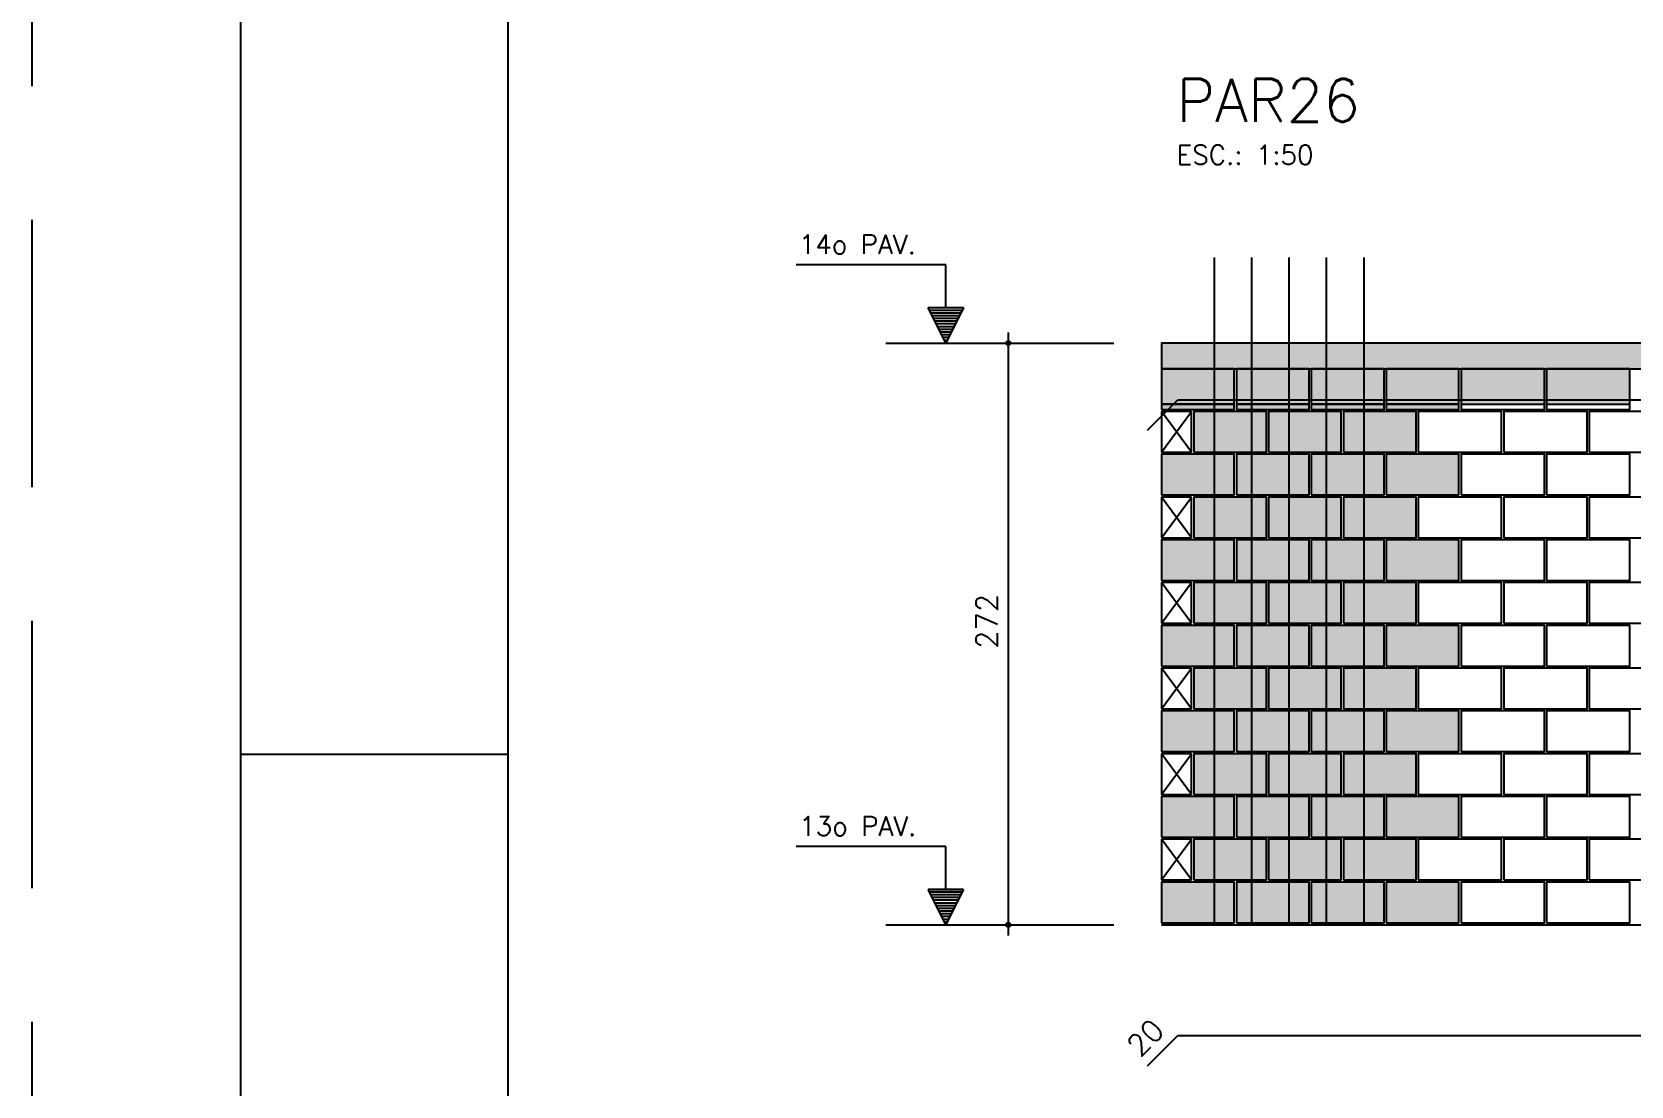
# Model space of a CAD drawing. Extents: x -1 to 122, y -1 to 61.
# Drawn here: x -1.06 to 13.89, y 26.7 to 36.56 of the extents above; entities that cross this region are included whole.
import ezdxf

# ---------------------------------------------------------------- set-up
doc = ezdxf.new("R2010")
doc.units = 0
doc.header["$MEASUREMENT"] = 0
doc.linetypes.add('HIDDEN', pattern=[0.375, 0.25, -0.125])
doc.layers.get('0').update_dxf_attribs({"linetype": 'CONTINUOUS'})
doc.layers.get('Defpoints').update_dxf_attribs({"linetype": 'CONTINUOUS'})
for name, color, linetype in [('ARQ_FOLHA', 7, 'CONTINUOUS'), ('PENA_01', 1, 'CONTINUOUS'), ('PENA_02', 2, 'CONTINUOUS'), ('PENA_03', 3, 'CONTINUOUS'), ('PENA_05', 5, 'CONTINUOUS'), ('PENA_06', 6, 'CONTINUOUS'), ('PENA_09', 254, 'CONTINUOUS'), ('PENA_11', 252, 'CONTINUOUS'), ('PENA_21', 100, 'CONTINUOUS')]:
    doc.layers.add(name, color=color, linetype=linetype)
doc.styles.get("Standard").update_dxf_attribs({"font": 'ROMANS.SHX'})

# ---------------------------------------------------------------- blocks, each defined once
blk = doc.blocks.new('FOLHA A1+1 - 1102 X 594')
at = {"layer": 'ARQ_FOLHA', "color": 1}
blk.add_line((-1164, 297), (-1189, 297), dxfattribs=at)
for points in [[(-1189, 0), (0, 0), (0, 594), (-1189, 594)], [(-1164, 10), (-10, 10), (-10, 584), (-1164, 584)]]:
    blk.add_lwpolyline(points, close=True, dxfattribs=at)
at = {"layer": 'Defpoints', "color": 8, "linetype": 'HIDDEN', "ltscale": 100}
blk.add_lwpolyline([(-1208.5, 609.5), (-1208.5, -15.5), (19.5, -15.5), (19.5, 609.5)], close=True, dxfattribs=at)

msp = doc.modelspace()

# ---------------------------------------------------------------- linework, layer by layer
at = {"layer": 'PENA_01', "linetype": 'Continuous'}
for p, q in [((6.922858, 33.646575), (9.053721, 33.646575)), ((9.501214, 33.076575), (10.181214, 33.076575)), ((10.201214, 33.076575), (10.881214, 33.076575)), ((10.901214, 33.076575), (11.581214, 33.076575)), ((11.601214, 33.076575), (12.281214, 33.076575)), ((12.301214, 33.076575), (13.081214, 33.076575)), ((13.101214, 33.076575), (13.881214, 33.076575)), ((6.922858, 28.206575), (9.053721, 28.206575))]:
    msp.add_line(p, q, dxfattribs=at)
at = {"layer": 'PENA_02', "linetype": 'Continuous'}
for p, q in [((9.781214, 33.006575), (9.501214, 33.006575)), ((9.501214, 33.006575), (9.501214, 32.626575)), ((9.781214, 32.626575), (9.781214, 33.006575)), ((9.501214, 32.626575), (9.781214, 32.626575)), ((9.781214, 32.206575), (9.501214, 32.206575)), ((9.501214, 32.206575), (9.501214, 31.826575)), ((9.781214, 31.826575), (9.781214, 32.206575)), ((9.501214, 31.826575), (9.781214, 31.826575)), ((9.781214, 31.406575), (9.501214, 31.406575)), ((9.501214, 31.406575), (9.501214, 31.026575)), ((9.781214, 31.026575), (9.781214, 31.406575)), ((9.501214, 31.026575), (9.781214, 31.026575)), ((9.781214, 30.606575), (9.501214, 30.606575)), ((9.501214, 30.606575), (9.501214, 30.226575)), ((9.781214, 30.226575), (9.781214, 30.606575)), ((9.501214, 30.226575), (9.781214, 30.226575)), ((9.781214, 29.806575), (9.501214, 29.806575)), ((9.501214, 29.806575), (9.501214, 29.426575)), ((9.781214, 29.426575), (9.781214, 29.806575)), ((9.501214, 29.426575), (9.781214, 29.426575)), ((9.781214, 29.006575), (9.501214, 29.006575)), ((9.501214, 29.006575), (9.501214, 28.626575)), ((9.781214, 28.626575), (9.781214, 29.006575)), ((9.501214, 28.626575), (9.781214, 28.626575)), ((9.501214, 28.206575), (31.281214, 28.206575))]:
    msp.add_line(p, q, dxfattribs=at)
for points in [[(9.501214, 33.406575), (31.281214, 33.406575), (31.281214, 33.646575), (9.501214, 33.646575), (9.501214, 33.406575)], [(9.501214, 33.026575), (10.181214, 33.026575), (10.181214, 33.406575), (9.501214, 33.406575), (9.501214, 33.026575)], [(10.201214, 33.026575), (10.881214, 33.026575), (10.881214, 33.406575), (10.201214, 33.406575), (10.201214, 33.026575)], [(10.901214, 33.026575), (11.581214, 33.026575), (11.581214, 33.406575), (10.901214, 33.406575), (10.901214, 33.026575)], [(11.601214, 33.026575), (12.281214, 33.026575), (12.281214, 33.406575), (11.601214, 33.406575), (11.601214, 33.026575)], [(12.301214, 33.026575), (13.081214, 33.026575), (13.081214, 33.406575), (12.301214, 33.406575), (12.301214, 33.026575)], [(13.101214, 33.026575), (13.881214, 33.026575), (13.881214, 33.406575), (13.101214, 33.406575), (13.101214, 33.026575)], [(9.801214, 32.626575), (10.481214, 32.626575), (10.481214, 33.006575), (9.801214, 33.006575), (9.801214, 32.626575)], [(10.501214, 32.626575), (11.181214, 32.626575), (11.181214, 33.006575), (10.501214, 33.006575), (10.501214, 32.626575)], [(11.201214, 32.626575), (11.881214, 32.626575), (11.881214, 33.006575), (11.201214, 33.006575), (11.201214, 32.626575)], [(11.901214, 32.626575), (12.681214, 32.626575), (12.681214, 33.006575), (11.901214, 33.006575), (11.901214, 32.626575)], [(12.701214, 32.626575), (13.481214, 32.626575), (13.481214, 33.006575), (12.701214, 33.006575), (12.701214, 32.626575)], [(13.501214, 32.626575), (14.281214, 32.626575), (14.281214, 33.006575), (13.501214, 33.006575), (13.501214, 32.626575)], [(9.501214, 32.226575), (10.181214, 32.226575), (10.181214, 32.606575), (9.501214, 32.606575), (9.501214, 32.226575)], [(10.201214, 32.226575), (10.881214, 32.226575), (10.881214, 32.606575), (10.201214, 32.606575), (10.201214, 32.226575)], [(10.901214, 32.226575), (11.581214, 32.226575), (11.581214, 32.606575), (10.901214, 32.606575), (10.901214, 32.226575)], [(11.601214, 32.226575), (12.281214, 32.226575), (12.281214, 32.606575), (11.601214, 32.606575), (11.601214, 32.226575)], [(12.301214, 32.226575), (13.081214, 32.226575), (13.081214, 32.606575), (12.301214, 32.606575), (12.301214, 32.226575)], [(13.101214, 32.226575), (13.881214, 32.226575), (13.881214, 32.606575), (13.101214, 32.606575), (13.101214, 32.226575)], [(9.801214, 31.826575), (10.481214, 31.826575), (10.481214, 32.206575), (9.801214, 32.206575), (9.801214, 31.826575)], [(10.501214, 31.826575), (11.181214, 31.826575), (11.181214, 32.206575), (10.501214, 32.206575), (10.501214, 31.826575)], [(11.201214, 31.826575), (11.881214, 31.826575), (11.881214, 32.206575), (11.201214, 32.206575), (11.201214, 31.826575)], [(11.901214, 31.826575), (12.681214, 31.826575), (12.681214, 32.206575), (11.901214, 32.206575), (11.901214, 31.826575)], [(12.701214, 31.826575), (13.481214, 31.826575), (13.481214, 32.206575), (12.701214, 32.206575), (12.701214, 31.826575)], [(13.501214, 31.826575), (14.281214, 31.826575), (14.281214, 32.206575), (13.501214, 32.206575), (13.501214, 31.826575)], [(9.501214, 31.426575), (10.181214, 31.426575), (10.181214, 31.806575), (9.501214, 31.806575), (9.501214, 31.426575)], [(10.201214, 31.426575), (10.881214, 31.426575), (10.881214, 31.806575), (10.201214, 31.806575), (10.201214, 31.426575)], [(10.901214, 31.426575), (11.581214, 31.426575), (11.581214, 31.806575), (10.901214, 31.806575), (10.901214, 31.426575)], [(11.601214, 31.426575), (12.281214, 31.426575), (12.281214, 31.806575), (11.601214, 31.806575), (11.601214, 31.426575)], [(12.301214, 31.426575), (13.081214, 31.426575), (13.081214, 31.806575), (12.301214, 31.806575), (12.301214, 31.426575)], [(13.101214, 31.426575), (13.881214, 31.426575), (13.881214, 31.806575), (13.101214, 31.806575), (13.101214, 31.426575)], [(9.801214, 31.026575), (10.481214, 31.026575), (10.481214, 31.406575), (9.801214, 31.406575), (9.801214, 31.026575)], [(10.501214, 31.026575), (11.181214, 31.026575), (11.181214, 31.406575), (10.501214, 31.406575), (10.501214, 31.026575)], [(11.201214, 31.026575), (11.881214, 31.026575), (11.881214, 31.406575), (11.201214, 31.406575), (11.201214, 31.026575)], [(11.901214, 31.026575), (12.681214, 31.026575), (12.681214, 31.406575), (11.901214, 31.406575), (11.901214, 31.026575)], [(12.701214, 31.026575), (13.481214, 31.026575), (13.481214, 31.406575), (12.701214, 31.406575), (12.701214, 31.026575)], [(13.501214, 31.026575), (14.281214, 31.026575), (14.281214, 31.406575), (13.501214, 31.406575), (13.501214, 31.026575)], [(9.501214, 30.626575), (10.181214, 30.626575), (10.181214, 31.006575), (9.501214, 31.006575), (9.501214, 30.626575)], [(10.201214, 30.626575), (10.881214, 30.626575), (10.881214, 31.006575), (10.201214, 31.006575), (10.201214, 30.626575)], [(10.901214, 30.626575), (11.581214, 30.626575), (11.581214, 31.006575), (10.901214, 31.006575), (10.901214, 30.626575)], [(11.601214, 30.626575), (12.281214, 30.626575), (12.281214, 31.006575), (11.601214, 31.006575), (11.601214, 30.626575)], [(12.301214, 30.626575), (13.081214, 30.626575), (13.081214, 31.006575), (12.301214, 31.006575), (12.301214, 30.626575)], [(13.101214, 30.626575), (13.881214, 30.626575), (13.881214, 31.006575), (13.101214, 31.006575), (13.101214, 30.626575)], [(9.801214, 30.226575), (10.481214, 30.226575), (10.481214, 30.606575), (9.801214, 30.606575), (9.801214, 30.226575)], [(10.501214, 30.226575), (11.181214, 30.226575), (11.181214, 30.606575), (10.501214, 30.606575), (10.501214, 30.226575)], [(11.201214, 30.226575), (11.881214, 30.226575), (11.881214, 30.606575), (11.201214, 30.606575), (11.201214, 30.226575)], [(11.901214, 30.226575), (12.681214, 30.226575), (12.681214, 30.606575), (11.901214, 30.606575), (11.901214, 30.226575)], [(12.701214, 30.226575), (13.481214, 30.226575), (13.481214, 30.606575), (12.701214, 30.606575), (12.701214, 30.226575)], [(13.501214, 30.226575), (14.281214, 30.226575), (14.281214, 30.606575), (13.501214, 30.606575), (13.501214, 30.226575)], [(9.501214, 29.826575), (10.181214, 29.826575), (10.181214, 30.206575), (9.501214, 30.206575), (9.501214, 29.826575)], [(10.201214, 29.826575), (10.881214, 29.826575), (10.881214, 30.206575), (10.201214, 30.206575), (10.201214, 29.826575)], [(10.901214, 29.826575), (11.581214, 29.826575), (11.581214, 30.206575), (10.901214, 30.206575), (10.901214, 29.826575)], [(11.601214, 29.826575), (12.281214, 29.826575), (12.281214, 30.206575), (11.601214, 30.206575), (11.601214, 29.826575)], [(12.301214, 29.826575), (13.081214, 29.826575), (13.081214, 30.206575), (12.301214, 30.206575), (12.301214, 29.826575)], [(13.101214, 29.826575), (13.881214, 29.826575), (13.881214, 30.206575), (13.101214, 30.206575), (13.101214, 29.826575)], [(9.801214, 29.426575), (10.481214, 29.426575), (10.481214, 29.806575), (9.801214, 29.806575), (9.801214, 29.426575)], [(10.501214, 29.426575), (11.181214, 29.426575), (11.181214, 29.806575), (10.501214, 29.806575), (10.501214, 29.426575)], [(11.201214, 29.426575), (11.881214, 29.426575), (11.881214, 29.806575), (11.201214, 29.806575), (11.201214, 29.426575)], [(11.901214, 29.426575), (12.681214, 29.426575), (12.681214, 29.806575), (11.901214, 29.806575), (11.901214, 29.426575)], [(12.701214, 29.426575), (13.481214, 29.426575), (13.481214, 29.806575), (12.701214, 29.806575), (12.701214, 29.426575)], [(13.501214, 29.426575), (14.281214, 29.426575), (14.281214, 29.806575), (13.501214, 29.806575), (13.501214, 29.426575)], [(9.501214, 29.026575), (10.181214, 29.026575), (10.181214, 29.406575), (9.501214, 29.406575), (9.501214, 29.026575)], [(10.201214, 29.026575), (10.881214, 29.026575), (10.881214, 29.406575), (10.201214, 29.406575), (10.201214, 29.026575)], [(10.901214, 29.026575), (11.581214, 29.026575), (11.581214, 29.406575), (10.901214, 29.406575), (10.901214, 29.026575)], [(11.601214, 29.026575), (12.281214, 29.026575), (12.281214, 29.406575), (11.601214, 29.406575), (11.601214, 29.026575)], [(12.301214, 29.026575), (13.081214, 29.026575), (13.081214, 29.406575), (12.301214, 29.406575), (12.301214, 29.026575)], [(13.101214, 29.026575), (13.881214, 29.026575), (13.881214, 29.406575), (13.101214, 29.406575), (13.101214, 29.026575)], [(9.801214, 28.626575), (10.481214, 28.626575), (10.481214, 29.006575), (9.801214, 29.006575), (9.801214, 28.626575)], [(10.501214, 28.626575), (11.181214, 28.626575), (11.181214, 29.006575), (10.501214, 29.006575), (10.501214, 28.626575)], [(11.201214, 28.626575), (11.881214, 28.626575), (11.881214, 29.006575), (11.201214, 29.006575), (11.201214, 28.626575)], [(11.901214, 28.626575), (12.681214, 28.626575), (12.681214, 29.006575), (11.901214, 29.006575), (11.901214, 28.626575)], [(12.701214, 28.626575), (13.481214, 28.626575), (13.481214, 29.006575), (12.701214, 29.006575), (12.701214, 28.626575)], [(13.501214, 28.626575), (14.281214, 28.626575), (14.281214, 29.006575), (13.501214, 29.006575), (13.501214, 28.626575)], [(9.501214, 28.226575), (10.181214, 28.226575), (10.181214, 28.606575), (9.501214, 28.606575), (9.501214, 28.226575)], [(10.201214, 28.226575), (10.881214, 28.226575), (10.881214, 28.606575), (10.201214, 28.606575), (10.201214, 28.226575)], [(10.901214, 28.226575), (11.581214, 28.226575), (11.581214, 28.606575), (10.901214, 28.606575), (10.901214, 28.226575)], [(11.601214, 28.226575), (12.281214, 28.226575), (12.281214, 28.606575), (11.601214, 28.606575), (11.601214, 28.226575)], [(12.301214, 28.226575), (13.081214, 28.226575), (13.081214, 28.606575), (12.301214, 28.606575), (12.301214, 28.226575)], [(13.101214, 28.226575), (13.881214, 28.226575), (13.881214, 28.606575), (13.101214, 28.606575), (13.101214, 28.226575)]]:
    msp.add_lwpolyline(points, dxfattribs=at)
for centre, radius in [((8.069004, 33.646575), 0.02), ((8.069004, 33.646575), 0.01), ((8.069004, 28.206575), 0.02), ((8.069004, 28.206575), 0.01)]:
    msp.add_circle(centre, radius, dxfattribs=at)
at = {"layer": 'PENA_03', "linetype": 'Continuous'}
for p, q in [((7.481856, 34.378441), (6.081856, 34.378441)), ((7.481856, 33.978441), (7.481856, 34.378441)), ((7.483256, 33.978441), (7.483256, 34.379841)), ((7.482556, 33.646575), (7.316624, 33.978441)), ((7.316624, 33.978441), (7.481856, 33.978441)), ((7.482556, 33.649697), (7.31888, 33.977049)), ((7.646232, 33.977049), (7.31888, 33.977049)), ((7.635725, 33.952913), (7.329387, 33.952913)), ((7.648489, 33.978441), (7.482556, 33.646575)), ((7.646232, 33.97705), (7.482556, 33.649697)), ((7.483256, 33.978441), (7.648489, 33.978441)), ((7.622961, 33.927385), (7.342152, 33.927385)), ((7.610197, 33.901857), (7.354916, 33.901857)), ((7.597432, 33.876329), (7.36768, 33.876329)), ((7.584668, 33.8508), (7.380444, 33.8508)), ((7.571904, 33.825272), (7.393208, 33.825272)), ((7.55914, 33.799744), (7.405972, 33.799744)), ((7.546376, 33.774216), (7.418736, 33.774216)), ((7.533612, 33.748688), (7.4315, 33.748688)), ((7.520848, 33.72316), (7.444264, 33.72316)), ((7.508084, 33.697631), (7.457028, 33.697631)), ((7.49532, 33.672103), (7.469792, 33.672103)), ((8.069004, 28.106043), (8.069004, 33.746575)), ((9.501214, 32.626575), (9.781214, 33.006575)), ((9.781214, 32.626575), (9.501214, 33.006575)), ((9.501214, 31.826575), (9.781214, 32.206575)), ((9.781214, 31.826575), (9.501214, 32.206575)), ((9.501214, 31.026575), (9.781214, 31.406575)), ((9.781214, 31.026575), (9.501214, 31.406575)), ((9.501214, 30.226575), (9.781214, 30.606575)), ((9.781214, 30.226575), (9.501214, 30.606575)), ((9.501214, 29.426575), (9.781214, 29.806575)), ((9.781214, 29.426575), (9.501214, 29.806575)), ((7.481856, 28.938441), (6.081856, 28.938441)), ((7.481856, 28.538441), (7.481856, 28.938441)), ((7.483256, 28.538441), (7.483256, 28.939841)), ((9.501214, 28.626575), (9.781214, 29.006575)), ((9.781214, 28.626575), (9.501214, 29.006575)), ((7.482556, 28.206575), (7.316624, 28.538441)), ((7.316624, 28.538441), (7.481856, 28.538441)), ((7.482556, 28.209697), (7.31888, 28.537049)), ((7.646232, 28.537049), (7.31888, 28.537049)), ((7.635725, 28.512913), (7.329387, 28.512913)), ((7.622961, 28.487385), (7.342152, 28.487385)), ((7.610197, 28.461857), (7.354916, 28.461857)), ((7.597432, 28.436329), (7.36768, 28.436329)), ((7.648489, 28.538441), (7.482556, 28.206575)), ((7.646232, 28.53705), (7.482556, 28.209697)), ((7.483256, 28.538441), (7.648489, 28.538441)), ((7.584668, 28.4108), (7.380444, 28.4108)), ((7.571904, 28.385272), (7.393208, 28.385272)), ((7.55914, 28.359744), (7.405972, 28.359744)), ((7.546376, 28.334216), (7.418736, 28.334216)), ((7.533612, 28.308688), (7.4315, 28.308688)), ((7.520848, 28.28316), (7.444264, 28.28316)), ((7.508084, 28.257631), (7.457028, 28.257631)), ((7.49532, 28.232103), (7.469792, 28.232103))]:
    msp.add_line(p, q, dxfattribs=at)
at = {"layer": 'PENA_05', "linetype": 'Continuous'}
for p, q in [((9.369401, 32.833003), (9.652244, 33.115846)), ((9.652244, 33.115846), (21.327232, 33.116271)), ((9.369401, 26.889384), (9.652244, 27.172227)), ((9.652244, 27.172227), (21.327232, 27.172652))]:
    msp.add_line(p, q, dxfattribs=at)
for points in [[(9.991214, 34.446575), (9.991214, 28.206575)], [(10.341214, 34.446575), (10.341214, 28.206575)], [(10.691214, 34.446575), (10.691214, 28.206575)], [(11.041214, 34.446575), (11.041214, 28.206575)], [(11.391214, 34.446575), (11.391214, 28.206575)]]:
    msp.add_lwpolyline(points, dxfattribs=at)
at = {"layer": 'PENA_09', "linetype": 'Continuous'}
for points in [[(9.501214, 33.076575), (10.181214, 33.076575), (10.181214, 33.406575), (9.501214, 33.406575), (9.501214, 33.076575)], [(10.201214, 33.076575), (10.881214, 33.076575), (10.881214, 33.406575), (10.201214, 33.406575), (10.201214, 33.076575)], [(10.901214, 33.076575), (11.581214, 33.076575), (11.581214, 33.406575), (10.901214, 33.406575), (10.901214, 33.076575)], [(11.601214, 33.076575), (12.281214, 33.076575), (12.281214, 33.406575), (11.601214, 33.406575), (11.601214, 33.076575)], [(12.301214, 33.076575), (13.081214, 33.076575), (13.081214, 33.406575), (12.301214, 33.406575), (12.301214, 33.076575)], [(13.101214, 33.076575), (13.881214, 33.076575), (13.881214, 33.406575), (13.101214, 33.406575), (13.101214, 33.076575)]]:
    msp.add_lwpolyline(points, dxfattribs=at)
for points in [[(9.501214, 33.076575), (10.181214, 33.076575), (10.181214, 33.406575)], [(9.501214, 33.076575), (10.181214, 33.406575), (9.501214, 33.406575)], [(9.501214, 33.076575), (9.501214, 33.406575), (9.501214, 33.076575)], [(10.201214, 33.076575), (10.881214, 33.076575), (10.881214, 33.406575)], [(10.201214, 33.076575), (10.881214, 33.406575), (10.201214, 33.406575)], [(10.201214, 33.076575), (10.201214, 33.406575), (10.201214, 33.076575)], [(10.901214, 33.076575), (11.581214, 33.076575), (11.581214, 33.406575)], [(10.901214, 33.076575), (11.581214, 33.406575), (10.901214, 33.406575)], [(10.901214, 33.076575), (10.901214, 33.406575), (10.901214, 33.076575)], [(11.601214, 33.076575), (12.281214, 33.076575), (12.281214, 33.406575)], [(11.601214, 33.076575), (12.281214, 33.406575), (11.601214, 33.406575)], [(11.601214, 33.076575), (11.601214, 33.406575), (11.601214, 33.076575)], [(12.301214, 33.076575), (13.081214, 33.076575), (13.081214, 33.406575)], [(12.301214, 33.076575), (13.081214, 33.406575), (12.301214, 33.406575)], [(12.301214, 33.076575), (12.301214, 33.406575), (12.301214, 33.076575)], [(13.101214, 33.076575), (13.881214, 33.076575), (13.881214, 33.406575)], [(13.101214, 33.076575), (13.881214, 33.406575), (13.101214, 33.406575)], [(13.101214, 33.076575), (13.101214, 33.406575), (13.101214, 33.076575)]]:
    msp.add_solid(points, dxfattribs=at)
at = {"layer": 'PENA_11', "linetype": 'Continuous'}
for points in [[(9.501214, 33.406575), (31.281214, 33.406575), (31.281214, 33.646575)], [(9.501214, 33.406575), (31.281214, 33.646575), (9.501214, 33.646575)], [(9.501214, 33.406575), (9.501214, 33.646575), (9.501214, 33.406575)]]:
    msp.add_solid(points, dxfattribs=at)
at = {"layer": 'PENA_21', "linetype": 'Continuous'}
for points in [[(9.501214, 33.026575), (10.181214, 33.026575), (10.181214, 33.076575), (9.501214, 33.076575), (9.501214, 33.026575)], [(10.201214, 33.026575), (10.881214, 33.026575), (10.881214, 33.076575), (10.201214, 33.076575), (10.201214, 33.026575)], [(10.901214, 33.026575), (11.581214, 33.026575), (11.581214, 33.076575), (10.901214, 33.076575), (10.901214, 33.026575)], [(11.601214, 33.026575), (12.281214, 33.026575), (12.281214, 33.076575), (11.601214, 33.076575), (11.601214, 33.026575)], [(9.801214, 32.626575), (10.481214, 32.626575), (10.481214, 33.006575), (9.801214, 33.006575), (9.801214, 32.626575)], [(10.501214, 32.626575), (11.181214, 32.626575), (11.181214, 33.006575), (10.501214, 33.006575), (10.501214, 32.626575)], [(11.201214, 32.626575), (11.881214, 32.626575), (11.881214, 33.006575), (11.201214, 33.006575), (11.201214, 32.626575)], [(9.501214, 32.226575), (10.181214, 32.226575), (10.181214, 32.606575), (9.501214, 32.606575), (9.501214, 32.226575)], [(10.201214, 32.226575), (10.881214, 32.226575), (10.881214, 32.606575), (10.201214, 32.606575), (10.201214, 32.226575)], [(10.901214, 32.226575), (11.581214, 32.226575), (11.581214, 32.606575), (10.901214, 32.606575), (10.901214, 32.226575)], [(11.601214, 32.226575), (12.281214, 32.226575), (12.281214, 32.606575), (11.601214, 32.606575), (11.601214, 32.226575)], [(9.801214, 31.826575), (10.481214, 31.826575), (10.481214, 32.206575), (9.801214, 32.206575), (9.801214, 31.826575)], [(10.501214, 31.826575), (11.181214, 31.826575), (11.181214, 32.206575), (10.501214, 32.206575), (10.501214, 31.826575)], [(11.201214, 31.826575), (11.881214, 31.826575), (11.881214, 32.206575), (11.201214, 32.206575), (11.201214, 31.826575)], [(9.501214, 31.426575), (10.181214, 31.426575), (10.181214, 31.806575), (9.501214, 31.806575), (9.501214, 31.426575)], [(10.201214, 31.426575), (10.881214, 31.426575), (10.881214, 31.806575), (10.201214, 31.806575), (10.201214, 31.426575)], [(10.901214, 31.426575), (11.581214, 31.426575), (11.581214, 31.806575), (10.901214, 31.806575), (10.901214, 31.426575)], [(11.601214, 31.426575), (12.281214, 31.426575), (12.281214, 31.806575), (11.601214, 31.806575), (11.601214, 31.426575)], [(9.801214, 31.026575), (10.481214, 31.026575), (10.481214, 31.406575), (9.801214, 31.406575), (9.801214, 31.026575)], [(10.501214, 31.026575), (11.181214, 31.026575), (11.181214, 31.406575), (10.501214, 31.406575), (10.501214, 31.026575)], [(11.201214, 31.026575), (11.881214, 31.026575), (11.881214, 31.406575), (11.201214, 31.406575), (11.201214, 31.026575)], [(9.501214, 30.626575), (10.181214, 30.626575), (10.181214, 31.006575), (9.501214, 31.006575), (9.501214, 30.626575)], [(10.201214, 30.626575), (10.881214, 30.626575), (10.881214, 31.006575), (10.201214, 31.006575), (10.201214, 30.626575)], [(10.901214, 30.626575), (11.581214, 30.626575), (11.581214, 31.006575), (10.901214, 31.006575), (10.901214, 30.626575)], [(11.601214, 30.626575), (12.281214, 30.626575), (12.281214, 31.006575), (11.601214, 31.006575), (11.601214, 30.626575)], [(9.801214, 30.226575), (10.481214, 30.226575), (10.481214, 30.606575), (9.801214, 30.606575), (9.801214, 30.226575)], [(10.501214, 30.226575), (11.181214, 30.226575), (11.181214, 30.606575), (10.501214, 30.606575), (10.501214, 30.226575)], [(11.201214, 30.226575), (11.881214, 30.226575), (11.881214, 30.606575), (11.201214, 30.606575), (11.201214, 30.226575)], [(9.501214, 29.826575), (10.181214, 29.826575), (10.181214, 30.206575), (9.501214, 30.206575), (9.501214, 29.826575)], [(10.201214, 29.826575), (10.881214, 29.826575), (10.881214, 30.206575), (10.201214, 30.206575), (10.201214, 29.826575)], [(10.901214, 29.826575), (11.581214, 29.826575), (11.581214, 30.206575), (10.901214, 30.206575), (10.901214, 29.826575)], [(11.601214, 29.826575), (12.281214, 29.826575), (12.281214, 30.206575), (11.601214, 30.206575), (11.601214, 29.826575)], [(9.801214, 29.426575), (10.481214, 29.426575), (10.481214, 29.806575), (9.801214, 29.806575), (9.801214, 29.426575)], [(10.501214, 29.426575), (11.181214, 29.426575), (11.181214, 29.806575), (10.501214, 29.806575), (10.501214, 29.426575)], [(11.201214, 29.426575), (11.881214, 29.426575), (11.881214, 29.806575), (11.201214, 29.806575), (11.201214, 29.426575)], [(9.501214, 29.026575), (10.181214, 29.026575), (10.181214, 29.406575), (9.501214, 29.406575), (9.501214, 29.026575)], [(10.201214, 29.026575), (10.881214, 29.026575), (10.881214, 29.406575), (10.201214, 29.406575), (10.201214, 29.026575)], [(10.901214, 29.026575), (11.581214, 29.026575), (11.581214, 29.406575), (10.901214, 29.406575), (10.901214, 29.026575)], [(11.601214, 29.026575), (12.281214, 29.026575), (12.281214, 29.406575), (11.601214, 29.406575), (11.601214, 29.026575)], [(9.801214, 28.626575), (10.481214, 28.626575), (10.481214, 29.006575), (9.801214, 29.006575), (9.801214, 28.626575)], [(10.501214, 28.626575), (11.181214, 28.626575), (11.181214, 29.006575), (10.501214, 29.006575), (10.501214, 28.626575)], [(11.201214, 28.626575), (11.881214, 28.626575), (11.881214, 29.006575), (11.201214, 29.006575), (11.201214, 28.626575)], [(9.501214, 28.226575), (10.181214, 28.226575), (10.181214, 28.606575), (9.501214, 28.606575), (9.501214, 28.226575)], [(10.201214, 28.226575), (10.881214, 28.226575), (10.881214, 28.606575), (10.201214, 28.606575), (10.201214, 28.226575)], [(10.901214, 28.226575), (11.581214, 28.226575), (11.581214, 28.606575), (10.901214, 28.606575), (10.901214, 28.226575)], [(11.601214, 28.226575), (12.281214, 28.226575), (12.281214, 28.606575), (11.601214, 28.606575), (11.601214, 28.226575)]]:
    msp.add_lwpolyline(points, dxfattribs=at)
for points in [[(9.501214, 33.026575), (10.181214, 33.026575), (10.181214, 33.076575)], [(9.501214, 33.026575), (10.181214, 33.076575), (9.501214, 33.076575)], [(9.501214, 33.026575), (9.501214, 33.076575), (9.501214, 33.026575)], [(10.201214, 33.026575), (10.881214, 33.026575), (10.881214, 33.076575)], [(10.201214, 33.026575), (10.881214, 33.076575), (10.201214, 33.076575)], [(10.201214, 33.026575), (10.201214, 33.076575), (10.201214, 33.026575)], [(10.901214, 33.026575), (11.581214, 33.026575), (11.581214, 33.076575)], [(10.901214, 33.026575), (11.581214, 33.076575), (10.901214, 33.076575)], [(10.901214, 33.026575), (10.901214, 33.076575), (10.901214, 33.026575)], [(11.601214, 33.026575), (12.281214, 33.026575), (12.281214, 33.076575)], [(11.601214, 33.026575), (12.281214, 33.076575), (11.601214, 33.076575)], [(11.601214, 33.026575), (11.601214, 33.076575), (11.601214, 33.026575)], [(9.801214, 32.626575), (10.481214, 32.626575), (10.481214, 33.006575)], [(9.801214, 32.626575), (10.481214, 33.006575), (9.801214, 33.006575)], [(9.801214, 32.626575), (9.801214, 33.006575), (9.801214, 32.626575)], [(10.501214, 32.626575), (11.181214, 32.626575), (11.181214, 33.006575)], [(10.501214, 32.626575), (11.181214, 33.006575), (10.501214, 33.006575)], [(10.501214, 32.626575), (10.501214, 33.006575), (10.501214, 32.626575)], [(11.201214, 32.626575), (11.881214, 32.626575), (11.881214, 33.006575)], [(11.201214, 32.626575), (11.881214, 33.006575), (11.201214, 33.006575)], [(11.201214, 32.626575), (11.201214, 33.006575), (11.201214, 32.626575)], [(9.501214, 32.226575), (10.181214, 32.226575), (10.181214, 32.606575)], [(9.501214, 32.226575), (10.181214, 32.606575), (9.501214, 32.606575)], [(9.501214, 32.226575), (9.501214, 32.606575), (9.501214, 32.226575)], [(10.201214, 32.226575), (10.881214, 32.226575), (10.881214, 32.606575)], [(10.201214, 32.226575), (10.881214, 32.606575), (10.201214, 32.606575)], [(10.201214, 32.226575), (10.201214, 32.606575), (10.201214, 32.226575)], [(10.901214, 32.226575), (11.581214, 32.226575), (11.581214, 32.606575)], [(10.901214, 32.226575), (11.581214, 32.606575), (10.901214, 32.606575)], [(10.901214, 32.226575), (10.901214, 32.606575), (10.901214, 32.226575)], [(11.601214, 32.226575), (12.281214, 32.226575), (12.281214, 32.606575)], [(11.601214, 32.226575), (12.281214, 32.606575), (11.601214, 32.606575)], [(11.601214, 32.226575), (11.601214, 32.606575), (11.601214, 32.226575)], [(9.801214, 31.826575), (10.481214, 31.826575), (10.481214, 32.206575)], [(9.801214, 31.826575), (10.481214, 32.206575), (9.801214, 32.206575)], [(9.801214, 31.826575), (9.801214, 32.206575), (9.801214, 31.826575)], [(10.501214, 31.826575), (11.181214, 31.826575), (11.181214, 32.206575)], [(10.501214, 31.826575), (11.181214, 32.206575), (10.501214, 32.206575)], [(10.501214, 31.826575), (10.501214, 32.206575), (10.501214, 31.826575)], [(11.201214, 31.826575), (11.881214, 31.826575), (11.881214, 32.206575)], [(11.201214, 31.826575), (11.881214, 32.206575), (11.201214, 32.206575)], [(11.201214, 31.826575), (11.201214, 32.206575), (11.201214, 31.826575)], [(9.501214, 31.426575), (10.181214, 31.426575), (10.181214, 31.806575)], [(9.501214, 31.426575), (10.181214, 31.806575), (9.501214, 31.806575)], [(9.501214, 31.426575), (9.501214, 31.806575), (9.501214, 31.426575)], [(10.201214, 31.426575), (10.881214, 31.426575), (10.881214, 31.806575)], [(10.201214, 31.426575), (10.881214, 31.806575), (10.201214, 31.806575)], [(10.201214, 31.426575), (10.201214, 31.806575), (10.201214, 31.426575)], [(10.901214, 31.426575), (11.581214, 31.426575), (11.581214, 31.806575)], [(10.901214, 31.426575), (11.581214, 31.806575), (10.901214, 31.806575)], [(10.901214, 31.426575), (10.901214, 31.806575), (10.901214, 31.426575)], [(11.601214, 31.426575), (12.281214, 31.426575), (12.281214, 31.806575)], [(11.601214, 31.426575), (12.281214, 31.806575), (11.601214, 31.806575)], [(11.601214, 31.426575), (11.601214, 31.806575), (11.601214, 31.426575)], [(9.801214, 31.026575), (10.481214, 31.026575), (10.481214, 31.406575)], [(9.801214, 31.026575), (10.481214, 31.406575), (9.801214, 31.406575)], [(9.801214, 31.026575), (9.801214, 31.406575), (9.801214, 31.026575)], [(10.501214, 31.026575), (11.181214, 31.026575), (11.181214, 31.406575)], [(10.501214, 31.026575), (11.181214, 31.406575), (10.501214, 31.406575)], [(10.501214, 31.026575), (10.501214, 31.406575), (10.501214, 31.026575)], [(11.201214, 31.026575), (11.881214, 31.026575), (11.881214, 31.406575)], [(11.201214, 31.026575), (11.881214, 31.406575), (11.201214, 31.406575)], [(11.201214, 31.026575), (11.201214, 31.406575), (11.201214, 31.026575)], [(9.501214, 30.626575), (10.181214, 30.626575), (10.181214, 31.006575)], [(9.501214, 30.626575), (10.181214, 31.006575), (9.501214, 31.006575)], [(9.501214, 30.626575), (9.501214, 31.006575), (9.501214, 30.626575)], [(10.201214, 30.626575), (10.881214, 30.626575), (10.881214, 31.006575)], [(10.201214, 30.626575), (10.881214, 31.006575), (10.201214, 31.006575)], [(10.201214, 30.626575), (10.201214, 31.006575), (10.201214, 30.626575)], [(10.901214, 30.626575), (11.581214, 30.626575), (11.581214, 31.006575)], [(10.901214, 30.626575), (11.581214, 31.006575), (10.901214, 31.006575)], [(10.901214, 30.626575), (10.901214, 31.006575), (10.901214, 30.626575)], [(11.601214, 30.626575), (12.281214, 30.626575), (12.281214, 31.006575)], [(11.601214, 30.626575), (12.281214, 31.006575), (11.601214, 31.006575)], [(11.601214, 30.626575), (11.601214, 31.006575), (11.601214, 30.626575)], [(9.801214, 30.226575), (10.481214, 30.226575), (10.481214, 30.606575)], [(9.801214, 30.226575), (10.481214, 30.606575), (9.801214, 30.606575)], [(9.801214, 30.226575), (9.801214, 30.606575), (9.801214, 30.226575)], [(10.501214, 30.226575), (11.181214, 30.226575), (11.181214, 30.606575)], [(10.501214, 30.226575), (11.181214, 30.606575), (10.501214, 30.606575)], [(10.501214, 30.226575), (10.501214, 30.606575), (10.501214, 30.226575)], [(11.201214, 30.226575), (11.881214, 30.226575), (11.881214, 30.606575)], [(11.201214, 30.226575), (11.881214, 30.606575), (11.201214, 30.606575)], [(11.201214, 30.226575), (11.201214, 30.606575), (11.201214, 30.226575)], [(9.501214, 29.826575), (10.181214, 29.826575), (10.181214, 30.206575)], [(9.501214, 29.826575), (10.181214, 30.206575), (9.501214, 30.206575)], [(9.501214, 29.826575), (9.501214, 30.206575), (9.501214, 29.826575)], [(10.201214, 29.826575), (10.881214, 29.826575), (10.881214, 30.206575)], [(10.201214, 29.826575), (10.881214, 30.206575), (10.201214, 30.206575)], [(10.201214, 29.826575), (10.201214, 30.206575), (10.201214, 29.826575)], [(10.901214, 29.826575), (11.581214, 29.826575), (11.581214, 30.206575)], [(10.901214, 29.826575), (11.581214, 30.206575), (10.901214, 30.206575)], [(10.901214, 29.826575), (10.901214, 30.206575), (10.901214, 29.826575)], [(11.601214, 29.826575), (12.281214, 29.826575), (12.281214, 30.206575)], [(11.601214, 29.826575), (12.281214, 30.206575), (11.601214, 30.206575)], [(11.601214, 29.826575), (11.601214, 30.206575), (11.601214, 29.826575)], [(9.801214, 29.426575), (10.481214, 29.426575), (10.481214, 29.806575)], [(9.801214, 29.426575), (10.481214, 29.806575), (9.801214, 29.806575)], [(9.801214, 29.426575), (9.801214, 29.806575), (9.801214, 29.426575)], [(10.501214, 29.426575), (11.181214, 29.426575), (11.181214, 29.806575)], [(10.501214, 29.426575), (11.181214, 29.806575), (10.501214, 29.806575)], [(10.501214, 29.426575), (10.501214, 29.806575), (10.501214, 29.426575)], [(11.201214, 29.426575), (11.881214, 29.426575), (11.881214, 29.806575)], [(11.201214, 29.426575), (11.881214, 29.806575), (11.201214, 29.806575)], [(11.201214, 29.426575), (11.201214, 29.806575), (11.201214, 29.426575)], [(9.501214, 29.026575), (10.181214, 29.026575), (10.181214, 29.406575)], [(9.501214, 29.026575), (10.181214, 29.406575), (9.501214, 29.406575)], [(9.501214, 29.026575), (9.501214, 29.406575), (9.501214, 29.026575)], [(10.201214, 29.026575), (10.881214, 29.026575), (10.881214, 29.406575)], [(10.201214, 29.026575), (10.881214, 29.406575), (10.201214, 29.406575)], [(10.201214, 29.026575), (10.201214, 29.406575), (10.201214, 29.026575)], [(10.901214, 29.026575), (11.581214, 29.026575), (11.581214, 29.406575)], [(10.901214, 29.026575), (11.581214, 29.406575), (10.901214, 29.406575)], [(10.901214, 29.026575), (10.901214, 29.406575), (10.901214, 29.026575)], [(11.601214, 29.026575), (12.281214, 29.026575), (12.281214, 29.406575)], [(11.601214, 29.026575), (12.281214, 29.406575), (11.601214, 29.406575)], [(11.601214, 29.026575), (11.601214, 29.406575), (11.601214, 29.026575)], [(9.801214, 28.626575), (10.481214, 28.626575), (10.481214, 29.006575)], [(9.801214, 28.626575), (10.481214, 29.006575), (9.801214, 29.006575)], [(9.801214, 28.626575), (9.801214, 29.006575), (9.801214, 28.626575)], [(10.501214, 28.626575), (11.181214, 28.626575), (11.181214, 29.006575)], [(10.501214, 28.626575), (11.181214, 29.006575), (10.501214, 29.006575)], [(10.501214, 28.626575), (10.501214, 29.006575), (10.501214, 28.626575)], [(11.201214, 28.626575), (11.881214, 28.626575), (11.881214, 29.006575)], [(11.201214, 28.626575), (11.881214, 29.006575), (11.201214, 29.006575)], [(11.201214, 28.626575), (11.201214, 29.006575), (11.201214, 28.626575)], [(9.501214, 28.226575), (10.181214, 28.226575), (10.181214, 28.606575)], [(9.501214, 28.226575), (10.181214, 28.606575), (9.501214, 28.606575)], [(9.501214, 28.226575), (9.501214, 28.606575), (9.501214, 28.226575)], [(10.201214, 28.226575), (10.881214, 28.226575), (10.881214, 28.606575)], [(10.201214, 28.226575), (10.881214, 28.606575), (10.201214, 28.606575)], [(10.201214, 28.226575), (10.201214, 28.606575), (10.201214, 28.226575)], [(10.901214, 28.226575), (11.581214, 28.226575), (11.581214, 28.606575)], [(10.901214, 28.226575), (11.581214, 28.606575), (10.901214, 28.606575)], [(10.901214, 28.226575), (10.901214, 28.606575), (10.901214, 28.226575)], [(11.601214, 28.226575), (12.281214, 28.226575), (12.281214, 28.606575)], [(11.601214, 28.226575), (12.281214, 28.606575), (11.601214, 28.606575)], [(11.601214, 28.226575), (11.601214, 28.606575), (11.601214, 28.226575)]]:
    msp.add_solid(points, dxfattribs=at)

# ---------------------------------------------------------------- block references
at = {"xscale": 0.09999999999999938, "yscale": 0.09999999999999938, "zscale": 0.09999999999999938}
msp.add_blockref('FOLHA A1+1 - 1102 X 594', (119.786331, 0.100435), dxfattribs=at)

# ---------------------------------------------------------------- texts
at = {"layer": 'PENA_03', "linetype": 'Continuous'}
for s, p in [('ESC.: 1:50', (9.641214, 35.316575)), ('14o PAV.', (6.107563, 34.480314)), ('13o PAV.', (6.112128, 29.040314))]:
    msp.add_text(s, height=0.18, dxfattribs=at).set_placement(p)
for s, rotation, p in [('272', 90, (7.966699, 30.787973)), ('20', 45, (9.298691, 26.960095))]:
    msp.add_text(s, height=0.2, rotation=rotation, dxfattribs=at).set_placement(p)
at = {"layer": 'PENA_06', "linetype": 'Continuous'}
msp.add_text('PAR26', height=0.4, dxfattribs=at).set_placement((9.641214, 35.716575))

doc.saveas('drawing.dxf')
